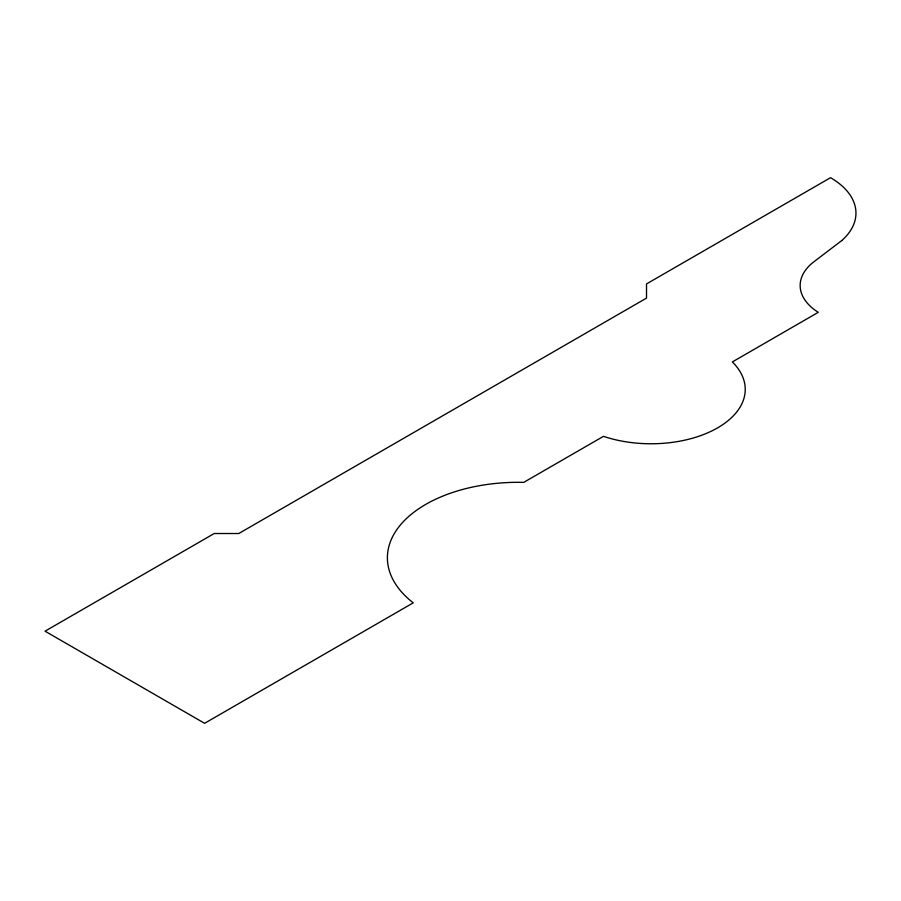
<?xml version="1.0" encoding="UTF-8"?>
<svg xmlns="http://www.w3.org/2000/svg" width="901" height="901" viewBox="0 0 901 901"><rect width="100%" height="100%" fill="white"/><g stroke="black" fill="none" stroke-linecap="round" stroke-linejoin="round"><path stroke-width="1.35" d="M841.827 240.522L813.051 262.416A68.555 39.576 0 0 0 818.266 312.32L732.355 361.932A94.2 54.387 0 0 1 717.647 427.84A94.2 54.387 0 0 1 603.479 436.332L523.706 482.384A130.724 75.47 0 0 0 402.589 522.479A130.724 75.47 0 0 0 413.244 602.848L204.606 723.312L45.05 631.184L214.235 533.516L238.776 533.516L646.513 298.107L646.513 283.939L830.531 177.688A86.789 50.107 0 0 1 841.827 240.522"/></g></svg>
